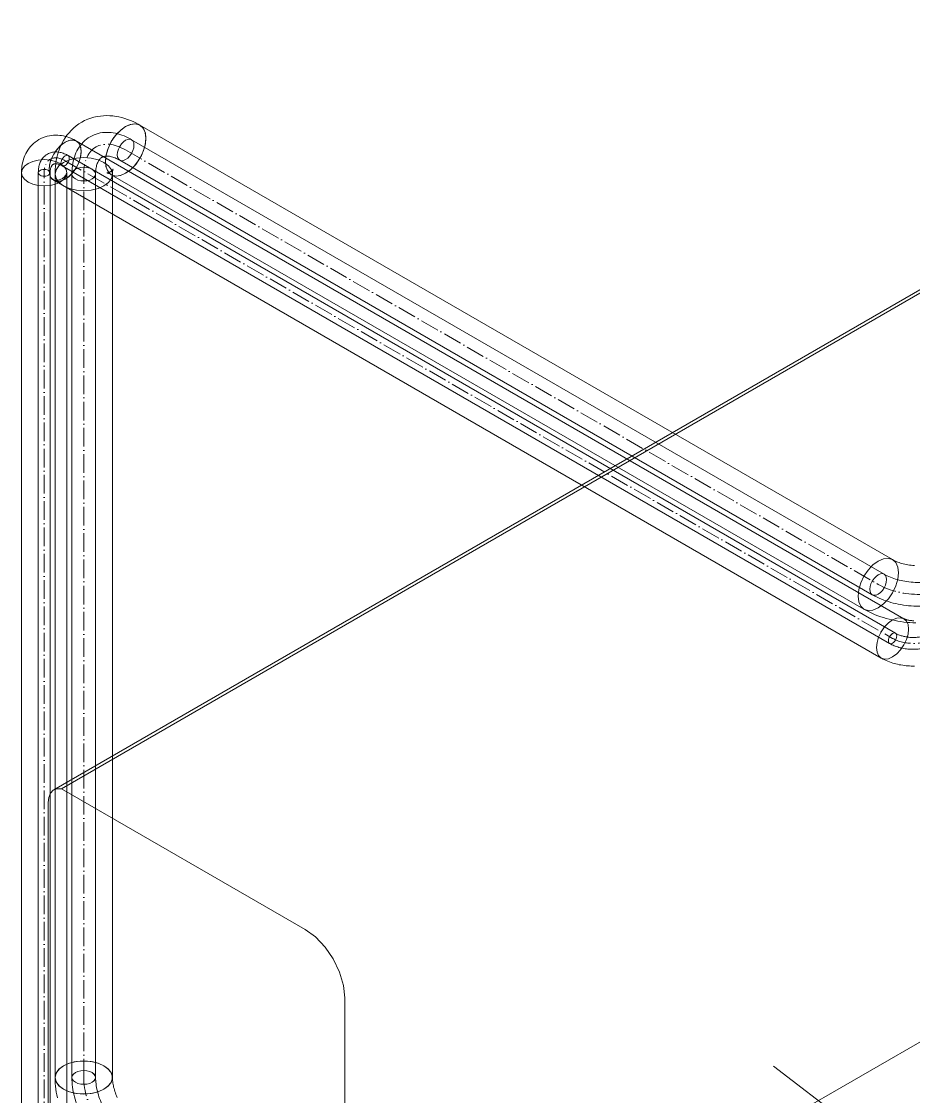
# Model space of a CAD drawing. Header units: millimetres. Extents: x -88595 to 880822, y -1054509 to -148035.
# Drawn here: x 413594 to 414072, y -356702 to -356126 of the extents above; entities that cross this region are included whole.
import ezdxf

# ---------------------------------------------------------------- set-up
doc = ezdxf.new("R2010")
doc.units = ezdxf.units.MM
doc.linetypes.add('$12$ADSK_Осевая', pattern=[14, 10, -2, 0, -2])
doc.linetypes.add('$13$ADSK_Осевая', pattern=[14, 10, -2, 0, -2])
for name, color, linetype, lineweight in [('Изоляция', 7, 'Continuous', 18), ('Марки', 7, 'Continuous', 20), ('Оборудование', 7, 'Continuous', 18), ('Трубопровод', 7, 'Continuous', 18), ('Трубопроводы', 7, 'Continuous', 18)]:
    doc.layers.add(name, color=color, linetype=linetype, lineweight=lineweight)

# ---------------------------------------------------------------- blocks, each defined once
blk = doc.blocks.new('$0$ADSK_Настенный внутренний блок кондиционера1 - 1U24TL5FRA-A-3264667-В_ОВ3_1')
at = {"layer": 'Оборудование'}
for p, q in [((-17677.49, 7936.1), (-18390.25, 7524.58)), ((-17673.52, 7936.69), (-18386.28, 7525.18)), ((-18248.75, 7202.87), (-17535.99, 7614.39)), ((-18255.47, 7449.65), (-18386.28, 7525.18)), ((-18393.36, 7517.72), (-18393.36, 7285.95)), ((-18234.26, 7234.92), (-18234.26, 7412.91))]:
    blk.add_line(p, q, dxfattribs=at)
for points in [[(-18386.28, 7525.18, 0), (-18388.62, 7525.18, 0), (-18390.59, 7524.37, 0), (-18392.1, 7522.78, 0), (-18393.04, 7520.52, 0), (-18393.36, 7517.72, 0)], [(-18234.26, 7412.91, 0), (-18234.98, 7419.67, 0), (-18237.1, 7426.8, 0), (-18240.47, 7433.82, 0), (-18244.86, 7440.25, 0), (-18249.98, 7445.65, 0), (-18255.47, 7449.65, 0)]]:
    blk.add_polyline3d(points, dxfattribs=at)
blk = doc.blocks.new('$0$ADSK_МедьПайка_Отвод-гнутая труба - Отвод _гнутая труба_-V147-В_ОВ3_1')
at = {"layer": 'Трубопроводы', "color": 190, "true_color": 0x8000ff}
for points in [[(-19176.16, -1892.99, 0), (-19176.66, -1893.3, 0), (-19177.14, -1893.64, 0), (-19177.59, -1894.02, 0), (-19178.01, -1894.42, 0), (-19178.4, -1894.85, 0), (-19178.77, -1895.31, 0), (-19179.11, -1895.79, 0), (-19179.42, -1896.28, 0), (-19179.7, -1896.8, 0), (-19179.95, -1897.33, 0), (-19180.17, -1897.87, 0), (-19180.37, -1898.43, 0), (-19180.54, -1899, 0), (-19180.68, -1899.58, 0), (-19180.8, -1900.17, 0), (-19180.89, -1900.77, 0), (-19180.96, -1901.37, 0), (-19181.01, -1901.99, 0), (-19181.04, -1902.61, 0), (-19181.04, -1903.01, 0)], [(-19176.16, -1892.99, 0), (-19175.65, -1892.71, 0), (-19175.11, -1892.47, 0), (-19174.56, -1892.27, 0), (-19174, -1892.11, 0), (-19173.43, -1891.98, 0), (-19172.85, -1891.89, 0), (-19172.27, -1891.84, 0), (-19171.69, -1891.82, 0), (-19171.1, -1891.83, 0), (-19170.52, -1891.88, 0), (-19169.93, -1891.96, 0), (-19169.35, -1892.07, 0), (-19168.78, -1892.21, 0), (-19168.2, -1892.37, 0), (-19167.63, -1892.57, 0), (-19167.07, -1892.78, 0), (-19166.51, -1893.02, 0), (-19165.95, -1893.29, 0), (-19165.4, -1893.58, 0), (-19165.05, -1893.77, 0)], [(-19166.64, -1893.93, 0), (-19167.22, -1894.36, 0), (-19167.76, -1894.93, 0), (-19168.23, -1895.61, 0), (-19168.58, -1896.35, 0), (-19168.81, -1897.11, 0), (-19168.88, -1897.82, 0), (-19168.81, -1898.45, 0), (-19168.58, -1898.94, 0), (-19168.23, -1899.27, 0), (-19167.76, -1899.42, 0), (-19167.22, -1899.36, 0), (-19166.64, -1899.12, 0)], [(-19166.64, -1899.12, 0), (-19166.06, -1898.69, 0), (-19165.52, -1898.12, 0), (-19165.05, -1897.44, 0), (-19164.7, -1896.7, 0), (-19164.47, -1895.94, 0), (-19164.39, -1895.23, 0), (-19164.47, -1894.6, 0), (-19164.7, -1894.11, 0), (-19165.05, -1893.77, 0), (-19165.52, -1893.63, 0), (-19166.06, -1893.69, 0), (-19166.64, -1893.93, 0)], [(-19175.62, -1904.3, 0), (-19176.28, -1904.59, 0), (-19177.04, -1904.78, 0), (-19177.87, -1904.84, 0), (-19178.69, -1904.78, 0), (-19179.45, -1904.59, 0), (-19180.11, -1904.3, 0), (-19180.61, -1903.92, 0), (-19180.93, -1903.48, 0), (-19181.04, -1903.01, 0), (-19180.93, -1902.53, 0), (-19180.61, -1902.09, 0), (-19180.11, -1901.71, 0)], [(-19180.11, -1901.71, 0), (-19179.45, -1901.42, 0), (-19178.69, -1901.23, 0), (-19177.87, -1901.17, 0), (-19177.04, -1901.23, 0), (-19176.28, -1901.42, 0), (-19175.62, -1901.71, 0), (-19175.12, -1902.09, 0), (-19174.8, -1902.53, 0), (-19174.69, -1903.01, 0), (-19174.8, -1903.48, 0), (-19175.12, -1903.92, 0), (-19175.62, -1904.3, 0)], [(-19172.99, -1898.49, 0), (-19173.11, -1898.57, 0), (-19173.24, -1898.65, 0), (-19173.35, -1898.75, 0), (-19173.47, -1898.86, 0), (-19173.59, -1898.99, 0), (-19173.7, -1899.13, 0), (-19173.81, -1899.29, 0), (-19173.93, -1899.47, 0), (-19174.03, -1899.67, 0), (-19174.14, -1899.89, 0), (-19174.23, -1900.13, 0), (-19174.33, -1900.39, 0), (-19174.41, -1900.67, 0), (-19174.48, -1900.97, 0), (-19174.55, -1901.29, 0), (-19174.6, -1901.63, 0), (-19174.64, -1901.98, 0), (-19174.67, -1902.36, 0), (-19174.69, -1902.75, 0), (-19174.69, -1903.01, 0)], [(-19172.99, -1898.49, 0), (-19172.86, -1898.42, 0), (-19172.72, -1898.36, 0), (-19172.58, -1898.3, 0), (-19172.42, -1898.26, 0), (-19172.26, -1898.22, 0), (-19172.07, -1898.19, 0), (-19171.88, -1898.18, 0), (-19171.67, -1898.17, 0), (-19171.44, -1898.18, 0), (-19171.2, -1898.2, 0), (-19170.95, -1898.23, 0), (-19170.68, -1898.28, 0), (-19170.39, -1898.35, 0), (-19170.1, -1898.43, 0), (-19169.79, -1898.54, 0), (-19169.47, -1898.66, 0), (-19169.14, -1898.8, 0), (-19168.8, -1898.97, 0), (-19168.45, -1899.15, 0), (-19168.23, -1899.27, 0)]]:
    blk.add_polyline3d(points, dxfattribs=at)
blk = doc.blocks.new('$0$ADSK_МедьПайка_Отвод-гнутая труба - Отвод _гнутая труба_-V141-В_ОВ3_1')
at = {"layer": 'Трубопроводы', "color": 190, "true_color": 0x8000ff}
for points in [[(-18424.38, 7882.61, 0), (-18424.96, 7882.36, 0), (-18425.5, 7882.31, 0), (-18425.97, 7882.45, 0), (-18426.32, 7882.79, 0), (-18426.55, 7883.28, 0), (-18426.63, 7883.91, 0), (-18426.55, 7884.62, 0), (-18426.32, 7885.38, 0), (-18425.97, 7886.12, 0), (-18425.5, 7886.8, 0), (-18424.96, 7887.37, 0), (-18424.38, 7887.8, 0)], [(-18424.38, 7887.8, 0), (-18423.8, 7888.04, 0), (-18423.26, 7888.1, 0), (-18422.79, 7887.95, 0), (-18422.44, 7887.62, 0), (-18422.21, 7887.13, 0), (-18422.13, 7886.5, 0), (-18422.21, 7885.79, 0), (-18422.44, 7885.03, 0), (-18422.79, 7884.29, 0), (-18423.26, 7883.61, 0), (-18423.8, 7883.04, 0), (-18424.38, 7882.61, 0)], [(-18422.79, 7887.95, 0), (-18422.25, 7887.63, 0), (-18421.72, 7887.28, 0), (-18421.19, 7886.92, 0), (-18420.66, 7886.53, 0), (-18420.15, 7886.12, 0), (-18419.64, 7885.7, 0), (-18419.14, 7885.26, 0), (-18418.65, 7884.8, 0), (-18418.17, 7884.32, 0), (-18417.69, 7883.83, 0), (-18417.23, 7883.32, 0), (-18416.78, 7882.8, 0), (-18416.33, 7882.27, 0), (-18415.9, 7881.72, 0), (-18415.48, 7881.16, 0), (-18415.07, 7880.58, 0), (-18414.67, 7880, 0), (-18414.29, 7879.4, 0), (-18413.92, 7878.8, 0), (-18413.56, 7878.19, 0), (-18413.22, 7877.57, 0), (-18412.9, 7876.94, 0), (-18412.58, 7876.31, 0), (-18412.29, 7875.67, 0), (-18412.01, 7875.02, 0), (-18411.74, 7874.38, 0), (-18411.5, 7873.72, 0), (-18411.27, 7873.07, 0), (-18411.06, 7872.42, 0), (-18410.86, 7871.76, 0), (-18410.69, 7871.1, 0), (-18410.53, 7870.45, 0), (-18410.39, 7869.79, 0), (-18410.27, 7869.14, 0), (-18410.17, 7868.49, 0), (-18410.09, 7867.84, 0), (-18410.03, 7867.2, 0), (-18410, 7866.56, 0), (-18409.98, 7865.93, 0), (-18409.98, 7865.76, 0)], [(-18425.97, 7882.45, 0), (-18425.61, 7882.24, 0), (-18425.25, 7882.01, 0), (-18424.89, 7881.75, 0), (-18424.52, 7881.48, 0), (-18424.15, 7881.19, 0), (-18423.78, 7880.88, 0), (-18423.41, 7880.56, 0), (-18423.05, 7880.22, 0), (-18422.68, 7879.86, 0), (-18422.32, 7879.48, 0), (-18421.97, 7879.1, 0), (-18421.62, 7878.69, 0), (-18421.27, 7878.28, 0), (-18420.93, 7877.85, 0), (-18420.6, 7877.41, 0), (-18420.28, 7876.96, 0), (-18419.97, 7876.49, 0), (-18419.67, 7876.02, 0), (-18419.37, 7875.54, 0), (-18419.09, 7875.06, 0), (-18418.82, 7874.57, 0), (-18418.56, 7874.07, 0), (-18418.31, 7873.57, 0), (-18418.08, 7873.07, 0), (-18417.86, 7872.56, 0), (-18417.65, 7872.05, 0), (-18417.46, 7871.55, 0), (-18417.28, 7871.04, 0), (-18417.12, 7870.54, 0), (-18416.97, 7870.04, 0), (-18416.84, 7869.54, 0), (-18416.72, 7869.05, 0), (-18416.62, 7868.57, 0), (-18416.53, 7868.09, 0), (-18416.46, 7867.63, 0), (-18416.41, 7867.17, 0), (-18416.37, 7866.72, 0), (-18416.34, 7866.29, 0), (-18416.33, 7865.87, 0), (-18416.33, 7865.76, 0)], [(-18410.91, 7864.47, 0), (-18411.57, 7864.17, 0), (-18412.33, 7863.99, 0), (-18413.15, 7863.93, 0), (-18413.98, 7863.99, 0), (-18414.74, 7864.17, 0), (-18415.4, 7864.47, 0), (-18415.9, 7864.84, 0), (-18416.22, 7865.29, 0), (-18416.33, 7865.76, 0), (-18416.22, 7866.24, 0), (-18415.9, 7866.68, 0), (-18415.4, 7867.06, 0)], [(-18415.4, 7867.06, 0), (-18414.74, 7867.35, 0), (-18413.98, 7867.53, 0), (-18413.15, 7867.59, 0), (-18412.33, 7867.53, 0), (-18411.57, 7867.35, 0), (-18410.91, 7867.06, 0), (-18410.41, 7866.68, 0), (-18410.09, 7866.24, 0), (-18409.98, 7865.76, 0), (-18410.09, 7865.29, 0), (-18410.41, 7864.84, 0), (-18410.91, 7864.47, 0)]]:
    blk.add_polyline3d(points, dxfattribs=at)
blk = doc.blocks.new('$0$ADSK_МедьПайка_Отвод-гнутая труба - Отвод _гнутая труба_-V143-В_ОВ3_1')
at = {"layer": 'Трубопроводы', "color": 134, "true_color": 0x00a6a6}
for points in [[(-18396.43, 7383.05, 0), (-18397.44, 7382.29, 0), (-18398.08, 7381.41, 0), (-18398.29, 7380.46, 0), (-18398.08, 7379.51, 0), (-18397.44, 7378.62, 0), (-18396.43, 7377.86, 0), (-18395.12, 7377.28, 0), (-18393.58, 7376.91, 0), (-18391.94, 7376.79, 0), (-18390.3, 7376.91, 0), (-18388.77, 7377.28, 0), (-18387.45, 7377.86, 0)], [(-18387.45, 7377.86, 0), (-18386.44, 7378.62, 0), (-18385.81, 7379.51, 0), (-18385.59, 7380.46, 0), (-18385.81, 7381.41, 0), (-18386.44, 7382.29, 0), (-18387.45, 7383.05, 0), (-18388.77, 7383.63, 0), (-18390.3, 7384, 0), (-18391.94, 7384.12, 0), (-18393.58, 7384, 0), (-18395.12, 7383.63, 0), (-18396.43, 7383.05, 0)], [(-18398.29, 7380.46, 0), (-18398.27, 7379.19, 0), (-18398.21, 7377.92, 0), (-18398.1, 7376.64, 0), (-18397.95, 7375.35, 0), (-18397.76, 7374.05, 0), (-18397.54, 7372.74, 0), (-18397.27, 7371.44, 0), (-18396.97, 7370.13, 0), (-18396.63, 7368.81, 0), (-18396.25, 7367.5, 0), (-18395.83, 7366.19, 0), (-18395.38, 7364.88, 0), (-18394.9, 7363.58, 0), (-18394.38, 7362.28, 0), (-18393.83, 7360.99, 0), (-18393.25, 7359.71, 0), (-18392.63, 7358.44, 0), (-18391.98, 7357.18, 0), (-18391.31, 7355.94, 0), (-18390.6, 7354.71, 0), (-18389.87, 7353.5, 0), (-18389.11, 7352.3, 0), (-18388.33, 7351.13, 0), (-18387.52, 7349.98, 0), (-18386.68, 7348.85, 0), (-18385.82, 7347.74, 0), (-18384.94, 7346.66, 0), (-18384.04, 7345.61, 0), (-18383.12, 7344.59, 0), (-18382.17, 7343.6, 0), (-18381.21, 7342.64, 0), (-18380.23, 7341.71, 0), (-18379.24, 7340.82, 0), (-18378.23, 7339.96, 0), (-18377.2, 7339.14, 0), (-18376.16, 7338.35, 0), (-18375.11, 7337.61, 0), (-18374.04, 7336.9, 0), (-18372.96, 7336.24, 0), (-18372.67, 7336.07, 0)], [(-18385.59, 7380.46, 0), (-18385.58, 7379.62, 0), (-18385.53, 7378.77, 0), (-18385.46, 7377.88, 0), (-18385.36, 7376.97, 0), (-18385.22, 7376.05, 0), (-18385.06, 7375.1, 0), (-18384.86, 7374.14, 0), (-18384.64, 7373.16, 0), (-18384.38, 7372.17, 0), (-18384.09, 7371.17, 0), (-18383.77, 7370.17, 0), (-18383.43, 7369.16, 0), (-18383.05, 7368.15, 0), (-18382.64, 7367.13, 0), (-18382.21, 7366.12, 0), (-18381.75, 7365.11, 0), (-18381.27, 7364.11, 0), (-18380.75, 7363.11, 0), (-18380.22, 7362.12, 0), (-18379.66, 7361.15, 0), (-18379.08, 7360.19, 0), (-18378.48, 7359.24, 0), (-18377.86, 7358.32, 0), (-18377.22, 7357.41, 0), (-18376.56, 7356.52, 0), (-18375.89, 7355.66, 0), (-18375.2, 7354.82, 0), (-18374.51, 7354, 0), (-18373.8, 7353.22, 0), (-18373.08, 7352.46, 0), (-18372.35, 7351.74, 0), (-18371.62, 7351.04, 0), (-18370.89, 7350.38, 0), (-18370.15, 7349.76, 0), (-18369.41, 7349.17, 0), (-18368.68, 7348.61, 0), (-18367.95, 7348.1, 0), (-18367.22, 7347.62, 0), (-18366.51, 7347.18, 0), (-18366.32, 7347.07, 0)], [(-18369.49, 7346.76, 0), (-18370.65, 7345.91, 0), (-18371.74, 7344.76, 0), (-18372.67, 7343.4, 0), (-18373.38, 7341.92, 0), (-18373.83, 7340.41, 0), (-18373.98, 7338.98, 0), (-18373.83, 7337.72, 0), (-18373.38, 7336.73, 0), (-18372.67, 7336.07, 0), (-18371.74, 7335.78, 0), (-18370.65, 7335.89, 0), (-18369.49, 7336.39, 0)], [(-18369.49, 7336.39, 0), (-18368.33, 7337.23, 0), (-18367.25, 7338.38, 0), (-18366.32, 7339.74, 0), (-18365.6, 7341.22, 0), (-18365.15, 7342.73, 0), (-18365, 7344.16, 0), (-18365.15, 7345.42, 0), (-18365.6, 7346.41, 0), (-18366.32, 7347.07, 0), (-18367.25, 7347.36, 0), (-18368.33, 7347.25, 0), (-18369.49, 7346.76, 0)]]:
    blk.add_polyline3d(points, dxfattribs=at)
blk = doc.blocks.new('$0$ADSK_МедьПайка_Отвод-гнутая труба - Отвод _гнутая труба_-V148-В_ОВ3_1')
at = {"layer": 'Трубопроводы', "color": 134, "true_color": 0x00a6a6}
for points in [[(-19153.25, -1883.69, 0), (-19154.25, -1884.31, 0), (-19155.2, -1885, 0), (-19156.09, -1885.75, 0), (-19156.94, -1886.56, 0), (-19157.73, -1887.42, 0), (-19158.46, -1888.33, 0), (-19159.14, -1889.28, 0), (-19159.76, -1890.28, 0), (-19160.31, -1891.3, 0), (-19160.82, -1892.36, 0), (-19161.26, -1893.45, 0), (-19161.65, -1894.57, 0), (-19161.99, -1895.71, 0), (-19162.28, -1896.86, 0), (-19162.52, -1898.04, 0), (-19162.71, -1899.24, 0), (-19162.85, -1900.45, 0), (-19162.94, -1901.68, 0), (-19162.99, -1902.92, 0), (-19163, -1903.72, 0)], [(-19153.25, -1883.69, 0), (-19152.22, -1883.14, 0), (-19151.15, -1882.66, 0), (-19150.05, -1882.25, 0), (-19148.92, -1881.93, 0), (-19147.78, -1881.67, 0), (-19146.62, -1881.49, 0), (-19145.46, -1881.39, 0), (-19144.29, -1881.35, 0), (-19143.12, -1881.38, 0), (-19141.95, -1881.47, 0), (-19140.79, -1881.63, 0), (-19139.63, -1881.85, 0), (-19138.47, -1882.13, 0), (-19137.32, -1882.46, 0), (-19136.18, -1882.84, 0), (-19135.05, -1883.27, 0), (-19133.93, -1883.76, 0), (-19132.82, -1884.29, 0), (-19131.72, -1884.87, 0), (-19131.03, -1885.26, 0)], [(-19134.2, -1885.57, 0), (-19135.36, -1886.42, 0), (-19136.45, -1887.56, 0), (-19137.38, -1888.92, 0), (-19138.09, -1890.41, 0), (-19138.54, -1891.92, 0), (-19138.69, -1893.35, 0), (-19138.54, -1894.6, 0), (-19138.09, -1895.6, 0), (-19137.38, -1896.26, 0), (-19136.45, -1896.54, 0), (-19135.36, -1896.44, 0), (-19134.2, -1895.94, 0)], [(-19134.2, -1895.94, 0), (-19133.04, -1895.1, 0), (-19131.96, -1893.95, 0), (-19131.03, -1892.59, 0), (-19130.31, -1891.11, 0), (-19129.86, -1889.6, 0), (-19129.71, -1888.17, 0), (-19129.86, -1886.91, 0), (-19130.31, -1885.92, 0), (-19131.03, -1885.26, 0), (-19131.96, -1884.97, 0), (-19133.04, -1885.08, 0), (-19134.2, -1885.57, 0)], [(-19146.9, -1894.68, 0), (-19147.15, -1894.84, 0), (-19147.39, -1895.02, 0), (-19147.63, -1895.21, 0), (-19147.86, -1895.44, 0), (-19148.1, -1895.69, 0), (-19148.33, -1895.98, 0), (-19148.55, -1896.3, 0), (-19148.77, -1896.65, 0), (-19148.99, -1897.05, 0), (-19149.19, -1897.49, 0), (-19149.39, -1897.96, 0), (-19149.57, -1898.48, 0), (-19149.74, -1899.04, 0), (-19149.89, -1899.64, 0), (-19150.02, -1900.28, 0), (-19150.12, -1900.96, 0), (-19150.21, -1901.68, 0), (-19150.26, -1902.43, 0), (-19150.3, -1903.21, 0), (-19150.3, -1903.72, 0)], [(-19146.9, -1894.68, 0), (-19146.64, -1894.55, 0), (-19146.37, -1894.42, 0), (-19146.08, -1894.32, 0), (-19145.77, -1894.23, 0), (-19145.43, -1894.15, 0), (-19145.07, -1894.1, 0), (-19144.68, -1894.06, 0), (-19144.26, -1894.05, 0), (-19143.81, -1894.06, 0), (-19143.33, -1894.1, 0), (-19142.82, -1894.17, 0), (-19142.28, -1894.27, 0), (-19141.71, -1894.41, 0), (-19141.11, -1894.58, 0), (-19140.49, -1894.79, 0), (-19139.85, -1895.03, 0), (-19139.19, -1895.32, 0), (-19138.52, -1895.64, 0), (-19137.82, -1896.01, 0), (-19137.38, -1896.26, 0)], [(-19152.16, -1906.31, 0), (-19153.48, -1906.89, 0), (-19155.01, -1907.26, 0), (-19156.65, -1907.39, 0), (-19158.3, -1907.26, 0), (-19159.83, -1906.89, 0), (-19161.14, -1906.31, 0), (-19162.15, -1905.55, 0), (-19162.79, -1904.67, 0), (-19163, -1903.72, 0), (-19162.79, -1902.77, 0), (-19162.15, -1901.89, 0), (-19161.14, -1901.13, 0)], [(-19161.14, -1901.13, 0), (-19159.83, -1900.54, 0), (-19158.3, -1900.18, 0), (-19156.65, -1900.05, 0), (-19155.01, -1900.18, 0), (-19153.48, -1900.54, 0), (-19152.16, -1901.13, 0), (-19151.15, -1901.89, 0), (-19150.52, -1902.77, 0), (-19150.3, -1903.72, 0), (-19150.52, -1904.67, 0), (-19151.15, -1905.55, 0), (-19152.16, -1906.31, 0)]]:
    blk.add_polyline3d(points, dxfattribs=at)
blk = doc.blocks.new('$0$ADSK_МедьПайка_Отвод-гнутая труба - Отвод _гнутая труба_-V144-В_ОВ3_1')
at = {"layer": 'Трубопроводы', "color": 134, "true_color": 0x00a6a6}
for points in [[(-18414.39, 7898.75, 0), (-18415.55, 7898.25, 0), (-18416.64, 7898.15, 0), (-18417.57, 7898.43, 0), (-18418.28, 7899.1, 0), (-18418.73, 7900.09, 0), (-18418.88, 7901.34, 0), (-18418.73, 7902.77, 0), (-18418.28, 7904.28, 0), (-18417.57, 7905.77, 0), (-18416.64, 7907.13, 0), (-18415.55, 7908.27, 0), (-18414.39, 7909.12, 0)], [(-18414.39, 7909.12, 0), (-18413.23, 7909.61, 0), (-18412.15, 7909.72, 0), (-18411.22, 7909.43, 0), (-18410.5, 7908.77, 0), (-18410.05, 7907.78, 0), (-18409.9, 7906.52, 0), (-18410.05, 7905.09, 0), (-18410.5, 7903.59, 0), (-18411.22, 7902.1, 0), (-18412.15, 7900.74, 0), (-18413.23, 7899.6, 0), (-18414.39, 7898.75, 0)], [(-18411.22, 7909.43, 0), (-18410.13, 7908.78, 0), (-18409.06, 7908.09, 0), (-18408.01, 7907.36, 0), (-18406.96, 7906.58, 0), (-18405.93, 7905.77, 0), (-18404.92, 7904.92, 0), (-18403.92, 7904.04, 0), (-18402.93, 7903.12, 0), (-18401.97, 7902.17, 0), (-18401.02, 7901.18, 0), (-18400.09, 7900.17, 0), (-18399.18, 7899.13, 0), (-18398.3, 7898.05, 0), (-18397.43, 7896.96, 0), (-18396.59, 7895.83, 0), (-18395.77, 7894.69, 0), (-18394.98, 7893.52, 0), (-18394.21, 7892.33, 0), (-18393.47, 7891.12, 0), (-18392.76, 7889.9, 0), (-18392.08, 7888.66, 0), (-18391.42, 7887.41, 0), (-18390.8, 7886.14, 0), (-18390.21, 7884.86, 0), (-18389.65, 7883.57, 0), (-18389.12, 7882.28, 0), (-18388.63, 7880.97, 0), (-18388.17, 7879.67, 0), (-18387.74, 7878.36, 0), (-18387.36, 7877.04, 0), (-18387, 7875.73, 0), (-18386.69, 7874.42, 0), (-18386.41, 7873.11, 0), (-18386.18, 7871.81, 0), (-18385.98, 7870.51, 0), (-18385.82, 7869.21, 0), (-18385.7, 7867.93, 0), (-18385.63, 7866.65, 0), (-18385.59, 7865.39, 0), (-18385.59, 7865.05, 0)], [(-18417.57, 7898.43, 0), (-18416.85, 7898.01, 0), (-18416.13, 7897.54, 0), (-18415.4, 7897.03, 0), (-18414.67, 7896.49, 0), (-18413.93, 7895.91, 0), (-18413.2, 7895.29, 0), (-18412.46, 7894.64, 0), (-18411.73, 7893.96, 0), (-18411, 7893.24, 0), (-18410.28, 7892.49, 0), (-18409.57, 7891.72, 0), (-18408.87, 7890.91, 0), (-18408.18, 7890.08, 0), (-18407.5, 7889.22, 0), (-18406.84, 7888.34, 0), (-18406.2, 7887.43, 0), (-18405.57, 7886.51, 0), (-18404.96, 7885.57, 0), (-18404.38, 7884.61, 0), (-18403.81, 7883.64, 0), (-18403.27, 7882.66, 0), (-18402.75, 7881.67, 0), (-18402.26, 7880.66, 0), (-18401.79, 7879.66, 0), (-18401.35, 7878.64, 0), (-18400.94, 7877.63, 0), (-18400.56, 7876.62, 0), (-18400.2, 7875.61, 0), (-18399.87, 7874.6, 0), (-18399.58, 7873.6, 0), (-18399.31, 7872.61, 0), (-18399.08, 7871.63, 0), (-18398.87, 7870.66, 0), (-18398.7, 7869.71, 0), (-18398.56, 7868.78, 0), (-18398.45, 7867.86, 0), (-18398.37, 7866.97, 0), (-18398.31, 7866.11, 0), (-18398.29, 7865.27, 0), (-18398.29, 7865.05, 0)], [(-18387.45, 7862.45, 0), (-18388.77, 7861.87, 0), (-18390.3, 7861.51, 0), (-18391.94, 7861.38, 0), (-18393.58, 7861.51, 0), (-18395.12, 7861.87, 0), (-18396.43, 7862.45, 0), (-18397.44, 7863.21, 0), (-18398.08, 7864.1, 0), (-18398.29, 7865.05, 0), (-18398.08, 7866, 0), (-18397.44, 7866.88, 0), (-18396.43, 7867.64, 0)], [(-18396.43, 7867.64, 0), (-18395.12, 7868.22, 0), (-18393.58, 7868.59, 0), (-18391.94, 7868.71, 0), (-18390.3, 7868.59, 0), (-18388.77, 7868.22, 0), (-18387.45, 7867.64, 0), (-18386.44, 7866.88, 0), (-18385.81, 7866, 0), (-18385.59, 7865.05, 0), (-18385.81, 7864.1, 0), (-18386.44, 7863.21, 0), (-18387.45, 7862.45, 0)]]:
    blk.add_polyline3d(points, dxfattribs=at)

msp = doc.modelspace()

# ---------------------------------------------------------------- linework, layer by layer
at = {"layer": 'Изоляция', "color": 134, "true_color": 0x00a6a6}
for p, q in [((414061.11, -356414.32), (413657.42, -356181.25)), ((413611.95, -356207.51), (413611.95, -356692.1)), ((413642.07, -356207.84), (414045.76, -356440.91)), ((413642.65, -356692.1), (413642.65, -356207.51))]:
    msp.add_line(p, q, dxfattribs=at)
at = {"layer": 'Изоляция', "color": 190, "true_color": 0x8000ff}
for p, q in [((414067.21, -356446), (413623.39, -356189.77)), ((413593.91, -356206.79), (413593.91, -356717.31)), ((413611.22, -356210.85), (414055.03, -356467.09)), ((413618.26, -356717.31), (413618.26, -356206.79))]:
    msp.add_line(p, q, dxfattribs=at)
at = {"layer": 'Изоляция', "color": 134, "true_color": 0x00a6a6}
for points in [[(413626.2, -356179.68, 0), (413627.78, -356178.84, 0), (413629.42, -356178.1, 0), (413631.09, -356177.49, 0), (413632.79, -356176.99, 0), (413634.5, -356176.61, 0), (413636.22, -356176.35, 0), (413637.93, -356176.19, 0), (413639.63, -356176.13, 0), (413641.31, -356176.18, 0), (413642.97, -356176.31, 0), (413644.6, -356176.53, 0), (413646.2, -356176.83, 0), (413647.77, -356177.21, 0), (413649.31, -356177.65, 0), (413650.82, -356178.16, 0), (413652.3, -356178.73, 0), (413653.74, -356179.35, 0), (413655.16, -356180.03, 0), (413656.55, -356180.76, 0), (413657.42, -356181.25, 0)], [(413626.2, -356179.68, 0), (413624.67, -356180.63, 0), (413623.22, -356181.68, 0), (413621.85, -356182.82, 0), (413620.57, -356184.05, 0), (413619.39, -356185.34, 0), (413618.3, -356186.69, 0), (413617.31, -356188.1, 0), (413616.41, -356189.54, 0), (413615.61, -356191.02, 0), (413614.9, -356192.52, 0), (413614.27, -356194.04, 0), (413613.73, -356195.58, 0), (413613.27, -356197.13, 0), (413612.89, -356198.68, 0), (413612.57, -356200.24, 0), (413612.32, -356201.81, 0), (413612.14, -356203.37, 0), (413612.02, -356204.94, 0), (413611.96, -356206.51, 0), (413611.95, -356207.51, 0)], [(413638.89, -356200.81, 0), (413639.26, -356197.35, 0), (413640.35, -356193.71, 0), (413642.07, -356190.11, 0), (413644.32, -356186.82, 0), (413646.94, -356184.06, 0), (413649.75, -356182.01, 0)], [(413649.75, -356182.01, 0), (413647.33, -356183.72, 0), (413645.03, -356185.97, 0), (413642.98, -356188.66, 0), (413641.26, -356191.63, 0), (413639.97, -356194.75, 0), (413639.16, -356197.87, 0), (413638.89, -356200.81, 0)], [(413660.6, -356188.28, 0), (413660.33, -356185.64, 0), (413659.52, -356183.46, 0), (413658.23, -356181.83, 0), (413656.51, -356180.84, 0), (413654.45, -356180.53, 0), (413652.16, -356180.93, 0), (413649.75, -356182.01, 0)], [(413649.75, -356182.01, 0), (413652.56, -356180.82, 0), (413655.17, -356180.56, 0), (413657.42, -356181.25, 0), (413659.15, -356182.85, 0), (413660.23, -356185.25, 0), (413660.6, -356188.28, 0)], [(413660.6, -356188.28, 0), (413660.23, -356191.74, 0), (413659.15, -356195.38, 0), (413657.42, -356198.98, 0), (413655.17, -356202.27, 0), (413652.56, -356205.03, 0), (413649.75, -356207.08, 0)], [(413649.75, -356207.08, 0), (413652.16, -356205.37, 0), (413654.46, -356203.12, 0), (413656.52, -356200.43, 0), (413658.23, -356197.46, 0), (413659.53, -356194.33, 0), (413660.33, -356191.22, 0), (413660.6, -356188.28, 0)], [(413638.15, -356201.24, 0), (413634.97, -356199.83, 0), (413631.27, -356198.95, 0), (413627.3, -356198.64, 0), (413623.32, -356198.95, 0), (413619.62, -356199.83, 0), (413616.44, -356201.24, 0)], [(413616.44, -356201.24, 0), (413619.62, -356199.83, 0), (413623.32, -356198.95, 0), (413627.3, -356198.64, 0), (413631.27, -356198.95, 0), (413634.97, -356199.83, 0), (413638.15, -356201.24, 0)], [(413616.44, -356201.24, 0), (413614, -356203.08, 0), (413612.47, -356205.21, 0), (413611.95, -356207.51, 0), (413612.47, -356209.8, 0), (413614, -356211.94, 0), (413616.44, -356213.77, 0)], [(413616.44, -356213.77, 0), (413614, -356211.94, 0), (413612.47, -356209.8, 0), (413611.95, -356207.51, 0), (413612.47, -356205.21, 0), (413614, -356203.08, 0), (413616.44, -356201.24, 0)], [(413638.15, -356213.77, 0), (413640.59, -356211.94, 0), (413642.12, -356209.8, 0), (413642.65, -356207.51, 0), (413642.12, -356205.21, 0), (413640.59, -356203.08, 0), (413638.15, -356201.24, 0)], [(413638.15, -356201.24, 0), (413640.59, -356203.08, 0), (413642.12, -356205.21, 0), (413642.65, -356207.51, 0), (413642.12, -356209.8, 0), (413640.59, -356211.94, 0), (413638.15, -356213.77, 0)], [(413649.75, -356207.08, 0), (413646.94, -356208.27, 0), (413644.32, -356208.53, 0), (413642.07, -356207.84, 0), (413640.35, -356206.24, 0), (413639.26, -356203.84, 0), (413638.89, -356200.81, 0)], [(413638.89, -356200.81, 0), (413639.16, -356203.44, 0), (413639.97, -356205.63, 0), (413641.26, -356207.26, 0), (413642.98, -356208.25, 0), (413645.04, -356208.56, 0), (413647.33, -356208.16, 0), (413649.75, -356207.08, 0)], [(413641.55, -356206.27, 0), (413641.82, -356206.09, 0), (413642.08, -356205.9, 0), (413642.32, -356205.71, 0), (413642.51, -356205.52, 0), (413642.68, -356205.34, 0), (413642.81, -356205.18, 0), (413642.9, -356205.05, 0), (413642.96, -356204.96, 0), (413642.99, -356204.91, 0), (413642.99, -356204.9, 0)], [(413642.99, -356204.9, 0), (413642.98, -356204.92, 0), (413642.95, -356205, 0), (413642.91, -356205.13, 0), (413642.86, -356205.31, 0), (413642.81, -356205.55, 0), (413642.76, -356205.84, 0), (413642.71, -356206.18, 0), (413642.68, -356206.57, 0), (413642.65, -356207.01, 0), (413642.65, -356207.49, 0), (413642.65, -356207.51, 0)], [(413641.55, -356206.27, 0), (413641.26, -356206.42, 0), (413640.96, -356206.55, 0), (413640.68, -356206.65, 0), (413640.42, -356206.73, 0), (413640.18, -356206.78, 0), (413639.98, -356206.82, 0), (413639.82, -356206.83, 0), (413639.71, -356206.83, 0), (413639.65, -356206.83, 0), (413639.64, -356206.83, 0)], [(413639.64, -356206.83, 0), (413639.67, -356206.84, 0), (413639.75, -356206.85, 0), (413639.88, -356206.88, 0), (413640.06, -356206.93, 0), (413640.3, -356207, 0), (413640.57, -356207.1, 0), (413640.89, -356207.24, 0), (413641.25, -356207.4, 0), (413641.64, -356207.6, 0), (413642.06, -356207.83, 0), (413642.07, -356207.84, 0)], [(413616.44, -356213.77, 0), (413619.62, -356215.18, 0), (413623.32, -356216.07, 0), (413627.3, -356216.37, 0), (413631.27, -356216.07, 0), (413634.97, -356215.18, 0), (413638.15, -356213.77, 0)], [(413638.15, -356213.77, 0), (413634.97, -356215.18, 0), (413631.27, -356216.07, 0), (413627.3, -356216.37, 0), (413623.32, -356216.07, 0), (413619.62, -356215.18, 0), (413616.44, -356213.77, 0)], [(414053.43, -356415.08, 0), (414050.62, -356417.13, 0), (414048, -356419.89, 0), (414045.76, -356423.18, 0), (414044.03, -356426.77, 0), (414042.95, -356430.42, 0), (414042.58, -356433.88, 0)], [(414042.58, -356433.88, 0), (414042.95, -356430.42, 0), (414044.03, -356426.77, 0), (414045.76, -356423.18, 0), (414048, -356419.89, 0), (414050.62, -356417.13, 0), (414053.43, -356415.08, 0)], [(414064.28, -356421.35, 0), (414063.91, -356418.32, 0), (414062.83, -356415.92, 0), (414061.11, -356414.32, 0), (414058.86, -356413.62, 0), (414056.24, -356413.88, 0), (414053.43, -356415.08, 0)], [(414053.43, -356415.08, 0), (414056.24, -356413.88, 0), (414058.86, -356413.62, 0), (414061.11, -356414.32, 0), (414062.83, -356415.92, 0), (414063.91, -356418.32, 0), (414064.28, -356421.35, 0)], [(414072.82, -356417.51, 0), (414071.92, -356417.43, 0), (414071.04, -356417.33, 0), (414070.17, -356417.21, 0), (414069.31, -356417.07, 0), (414068.48, -356416.91, 0), (414067.66, -356416.74, 0), (414066.87, -356416.55, 0), (414066.11, -356416.35, 0), (414065.37, -356416.13, 0), (414064.67, -356415.9, 0), (414064, -356415.66, 0), (414063.37, -356415.41, 0), (414062.77, -356415.16, 0), (414062.21, -356414.9, 0), (414061.7, -356414.64, 0), (414061.23, -356414.39, 0), (414061.11, -356414.32, 0)], [(414053.43, -356440.15, 0), (414056.24, -356438.1, 0), (414058.86, -356435.33, 0), (414061.11, -356432.04, 0), (414062.83, -356428.45, 0), (414063.91, -356424.8, 0), (414064.28, -356421.35, 0)], [(414064.28, -356421.35, 0), (414063.91, -356424.8, 0), (414062.83, -356428.45, 0), (414061.11, -356432.04, 0), (414058.86, -356435.33, 0), (414056.24, -356438.1, 0), (414053.43, -356440.15, 0)], [(414042.58, -356433.88, 0), (414042.95, -356436.91, 0), (414044.03, -356439.31, 0), (414045.76, -356440.91, 0), (414048, -356441.6, 0), (414050.62, -356441.34, 0), (414053.43, -356440.15, 0)], [(414053.43, -356440.15, 0), (414050.62, -356441.34, 0), (414048, -356441.6, 0), (414045.76, -356440.91, 0), (414044.03, -356439.31, 0), (414042.95, -356436.91, 0), (414042.58, -356433.88, 0)], [(414073.66, -356448.3, 0), (414072.04, -356448.23, 0), (414070.42, -356448.12, 0), (414068.81, -356447.97, 0), (414067.2, -356447.79, 0), (414065.6, -356447.57, 0), (414064.01, -356447.31, 0), (414062.43, -356447.01, 0), (414060.87, -356446.68, 0), (414059.31, -356446.31, 0), (414057.77, -356445.89, 0), (414056.25, -356445.44, 0), (414054.74, -356444.95, 0), (414053.25, -356444.42, 0), (414051.78, -356443.84, 0), (414050.33, -356443.23, 0), (414048.91, -356442.57, 0), (414047.5, -356441.86, 0), (414046.12, -356441.12, 0), (414045.76, -356440.91, 0)], [(413616.44, -356685.83, 0), (413619.62, -356684.42, 0), (413623.32, -356683.54, 0), (413627.3, -356683.23, 0), (413631.27, -356683.54, 0), (413634.97, -356684.42, 0), (413638.15, -356685.83, 0)], [(413638.15, -356685.83, 0), (413635.46, -356684.59, 0), (413632.36, -356683.73, 0), (413629.01, -356683.29, 0), (413625.57, -356683.29, 0), (413622.22, -356683.73, 0), (413619.13, -356684.59, 0), (413616.44, -356685.83, 0)], [(413616.44, -356698.36, 0), (413614, -356696.53, 0), (413612.47, -356694.39, 0), (413611.95, -356692.1, 0), (413612.47, -356689.8, 0), (413614, -356687.67, 0), (413616.44, -356685.83, 0)], [(413616.44, -356685.83, 0), (413614.3, -356687.38, 0), (413612.81, -356689.17, 0), (413612.04, -356691.11, 0), (413612.04, -356693.09, 0), (413612.81, -356695.03, 0), (413614.3, -356696.81, 0), (413616.44, -356698.36, 0)], [(413638.15, -356685.83, 0), (413640.59, -356687.67, 0), (413642.12, -356689.8, 0), (413642.65, -356692.1, 0), (413642.12, -356694.39, 0), (413640.59, -356696.53, 0), (413638.15, -356698.36, 0)], [(413638.15, -356698.36, 0), (413640.29, -356696.81, 0), (413641.78, -356695.02, 0), (413642.55, -356693.09, 0), (413642.55, -356691.1, 0), (413641.78, -356689.17, 0), (413640.29, -356687.38, 0), (413638.15, -356685.83, 0)], [(413611.95, -356692.1, 0), (413611.97, -356693.67, 0), (413612.05, -356695.23, 0), (413612.18, -356696.8, 0), (413612.36, -356698.36, 0), (413612.58, -356699.92, 0), (413612.86, -356701.48, 0), (413613.17, -356703.03, 0)], [(413642.65, -356692.1, 0), (413642.65, -356692.62, 0), (413642.68, -356693.19, 0), (413642.73, -356693.79, 0), (413642.81, -356694.42, 0), (413642.9, -356695.09, 0), (413643.02, -356695.78, 0), (413643.17, -356696.5, 0), (413643.34, -356697.24, 0), (413643.54, -356698, 0), (413643.76, -356698.77, 0), (413644.01, -356699.56, 0), (413644.29, -356700.36, 0), (413644.59, -356701.17, 0), (413644.91, -356701.98, 0), (413645.26, -356702.8, 0)], [(413638.15, -356698.36, 0), (413634.97, -356699.77, 0), (413631.27, -356700.66, 0), (413627.3, -356700.96, 0), (413623.32, -356700.66, 0), (413619.62, -356699.77, 0), (413616.44, -356698.36, 0)], [(413616.44, -356698.36, 0), (413619.13, -356699.6, 0), (413622.23, -356700.46, 0), (413625.58, -356700.9, 0), (413629.02, -356700.9, 0), (413632.37, -356700.46, 0), (413635.46, -356699.6, 0), (413638.15, -356698.36, 0)]]:
    msp.add_polyline3d(points, dxfattribs=at)
at = {"layer": 'Изоляция', "color": 190, "true_color": 0x8000ff}
for points in [[(413603.28, -356188.98, 0), (413604.35, -356188.41, 0), (413605.45, -356187.92, 0), (413606.57, -356187.51, 0), (413607.71, -356187.18, 0), (413608.85, -356186.92, 0), (413609.99, -356186.75, 0), (413611.12, -356186.64, 0), (413612.24, -356186.61, 0), (413613.33, -356186.63, 0), (413614.41, -356186.72, 0), (413615.45, -356186.86, 0), (413616.47, -356187.06, 0), (413617.47, -356187.29, 0), (413618.43, -356187.57, 0), (413619.37, -356187.89, 0), (413620.28, -356188.24, 0), (413621.17, -356188.62, 0), (413622.03, -356189.03, 0), (413622.87, -356189.47, 0), (413623.39, -356189.77, 0)], [(413603.28, -356188.98, 0), (413602.26, -356189.62, 0), (413601.28, -356190.33, 0), (413600.36, -356191.1, 0), (413599.51, -356191.91, 0), (413598.71, -356192.78, 0), (413597.99, -356193.68, 0), (413597.34, -356194.6, 0), (413596.75, -356195.55, 0), (413596.22, -356196.51, 0), (413595.76, -356197.48, 0), (413595.36, -356198.46, 0), (413595.02, -356199.44, 0), (413594.73, -356200.42, 0), (413594.49, -356201.39, 0), (413594.29, -356202.37, 0), (413594.14, -356203.33, 0), (413594.03, -356204.29, 0), (413593.95, -356205.25, 0), (413593.91, -356206.19, 0), (413593.91, -356206.79, 0)], [(413608.7, -356205.28, 0), (413608.99, -356202.54, 0), (413609.85, -356199.65, 0), (413611.22, -356196.8, 0), (413613, -356194.19, 0), (413615.08, -356192, 0), (413617.31, -356190.37, 0)], [(413617.31, -356190.37, 0), (413615.39, -356191.73, 0), (413613.57, -356193.51, 0), (413611.94, -356195.64, 0), (413610.58, -356198, 0), (413609.55, -356200.48, 0), (413608.91, -356202.95, 0), (413608.7, -356205.28, 0)], [(413625.92, -356195.34, 0), (413625.7, -356193.25, 0), (413625.06, -356191.52, 0), (413624.04, -356190.23, 0), (413622.67, -356189.44, 0), (413621.04, -356189.2, 0), (413619.22, -356189.51, 0), (413617.31, -356190.37, 0)], [(413617.31, -356190.37, 0), (413619.54, -356189.42, 0), (413621.61, -356189.22, 0), (413623.39, -356189.77, 0), (413624.76, -356191.04, 0), (413625.62, -356192.94, 0), (413625.92, -356195.34, 0)], [(413614.69, -356201.82, 0), (413612.17, -356200.7, 0), (413609.23, -356200, 0), (413606.08, -356199.76, 0), (413602.93, -356200, 0), (413599.99, -356200.7, 0), (413597.47, -356201.82, 0)], [(413597.47, -356201.82, 0), (413599.99, -356200.7, 0), (413602.93, -356200, 0), (413606.08, -356199.76, 0), (413609.23, -356200, 0), (413612.17, -356200.7, 0), (413614.69, -356201.82, 0)], [(413625.92, -356195.34, 0), (413625.62, -356198.08, 0), (413624.76, -356200.98, 0), (413623.39, -356203.83, 0), (413621.61, -356206.43, 0), (413619.54, -356208.63, 0), (413617.31, -356210.25, 0)], [(413617.31, -356210.25, 0), (413619.22, -356208.9, 0), (413621.04, -356207.11, 0), (413622.68, -356204.98, 0), (413624.04, -356202.62, 0), (413625.06, -356200.14, 0), (413625.7, -356197.68, 0), (413625.92, -356195.34, 0)], [(413597.47, -356201.82, 0), (413595.54, -356203.28, 0), (413594.32, -356204.97, 0), (413593.91, -356206.79, 0), (413594.32, -356208.61, 0), (413595.54, -356210.31, 0), (413597.47, -356211.76, 0)], [(413597.47, -356211.76, 0), (413595.54, -356210.31, 0), (413594.32, -356208.61, 0), (413593.91, -356206.79, 0), (413594.32, -356204.97, 0), (413595.54, -356203.28, 0), (413597.47, -356201.82, 0)], [(413617.31, -356210.25, 0), (413615.08, -356211.2, 0), (413613, -356211.41, 0), (413611.22, -356210.85, 0), (413609.85, -356209.59, 0), (413608.99, -356207.69, 0), (413608.7, -356205.28, 0)], [(413608.7, -356205.28, 0), (413608.91, -356207.37, 0), (413609.55, -356209.1, 0), (413610.58, -356210.4, 0), (413611.94, -356211.18, 0), (413613.57, -356211.42, 0), (413615.39, -356211.11, 0), (413617.31, -356210.25, 0)], [(413614.69, -356211.76, 0), (413616.63, -356210.31, 0), (413617.84, -356208.61, 0), (413618.26, -356206.79, 0), (413617.84, -356204.97, 0), (413616.63, -356203.28, 0), (413614.69, -356201.82, 0)], [(413614.69, -356201.82, 0), (413616.63, -356203.28, 0), (413617.84, -356204.97, 0), (413618.26, -356206.79, 0), (413617.84, -356208.61, 0), (413616.63, -356210.31, 0), (413614.69, -356211.76, 0)], [(413615.46, -356210.07, 0), (413615.04, -356210.29, 0), (413614.61, -356210.48, 0), (413614.18, -356210.64, 0), (413613.76, -356210.76, 0), (413613.36, -356210.85, 0), (413612.97, -356210.91, 0), (413612.62, -356210.95, 0), (413612.3, -356210.96, 0), (413612.02, -356210.95, 0), (413611.77, -356210.93, 0), (413611.56, -356210.9, 0), (413611.39, -356210.87, 0), (413611.26, -356210.84, 0), (413611.17, -356210.81, 0), (413611.11, -356210.79, 0), (413611.08, -356210.78, 0), (413611.08, -356210.78, 0)], [(413611.08, -356210.78, 0), (413611.09, -356210.79, 0), (413611.13, -356210.81, 0), (413611.2, -356210.84, 0), (413611.22, -356210.85, 0)], [(413615.46, -356210.07, 0), (413615.86, -356209.82, 0), (413616.24, -356209.54, 0), (413616.59, -356209.25, 0), (413616.91, -356208.95, 0), (413617.19, -356208.64, 0), (413617.43, -356208.34, 0), (413617.64, -356208.05, 0), (413617.8, -356207.78, 0), (413617.94, -356207.53, 0), (413618.05, -356207.3, 0), (413618.13, -356207.11, 0), (413618.18, -356206.95, 0), (413618.22, -356206.82, 0), (413618.25, -356206.72, 0), (413618.26, -356206.66, 0), (413618.26, -356206.63, 0), (413618.26, -356206.63, 0)], [(413618.26, -356206.63, 0), (413618.26, -356206.65, 0), (413618.26, -356206.69, 0), (413618.26, -356206.77, 0), (413618.26, -356206.79, 0)], [(413597.47, -356211.76, 0), (413599.99, -356212.88, 0), (413602.93, -356213.58, 0), (413606.08, -356213.82, 0), (413609.23, -356213.58, 0), (413612.17, -356212.88, 0), (413614.69, -356211.76, 0)], [(413614.69, -356211.76, 0), (413612.17, -356212.88, 0), (413609.23, -356213.58, 0), (413606.08, -356213.82, 0), (413602.93, -356213.58, 0), (413599.99, -356212.88, 0), (413597.47, -356211.76, 0)], [(414061.12, -356446.61, 0), (414058.89, -356448.23, 0), (414056.82, -356450.42, 0), (414055.03, -356453.03, 0), (414053.66, -356455.88, 0), (414052.8, -356458.77, 0), (414052.51, -356461.52, 0)], [(414052.51, -356461.52, 0), (414052.8, -356458.77, 0), (414053.66, -356455.88, 0), (414055.03, -356453.03, 0), (414056.82, -356450.42, 0), (414058.89, -356448.23, 0), (414061.12, -356446.61, 0)], [(414069.73, -356451.58, 0), (414069.44, -356449.17, 0), (414068.58, -356447.27, 0), (414067.21, -356446, 0), (414065.42, -356445.45, 0), (414063.35, -356445.66, 0), (414061.12, -356446.61, 0)], [(414061.12, -356446.61, 0), (414063.35, -356445.66, 0), (414065.42, -356445.45, 0), (414067.21, -356446, 0), (414068.58, -356447.27, 0), (414069.44, -356449.17, 0), (414069.73, -356451.58, 0)], [(414072.57, -356447.05, 0), (414072.22, -356447.06, 0), (414071.86, -356447.05, 0), (414071.51, -356447.03, 0), (414071.16, -356447.01, 0), (414070.82, -356446.98, 0), (414070.49, -356446.94, 0), (414070.16, -356446.9, 0), (414069.84, -356446.84, 0), (414069.53, -356446.79, 0), (414069.23, -356446.72, 0), (414068.95, -356446.65, 0), (414068.68, -356446.58, 0), (414068.43, -356446.51, 0), (414068.2, -356446.43, 0), (414067.98, -356446.35, 0), (414067.79, -356446.28, 0), (414067.61, -356446.21, 0), (414067.46, -356446.14, 0), (414067.33, -356446.07, 0), (414067.23, -356446.02, 0), (414067.21, -356446, 0)], [(414061.12, -356466.49, 0), (414063.35, -356464.86, 0), (414065.42, -356462.67, 0), (414067.21, -356460.06, 0), (414068.58, -356457.21, 0), (414069.44, -356454.32, 0), (414069.73, -356451.58, 0)], [(414069.73, -356451.58, 0), (414069.44, -356454.32, 0), (414068.58, -356457.21, 0), (414067.21, -356460.06, 0), (414065.42, -356462.67, 0), (414063.35, -356464.86, 0), (414061.12, -356466.49, 0)], [(414052.51, -356461.52, 0), (414052.8, -356463.92, 0), (414053.66, -356465.82, 0), (414055.03, -356467.09, 0), (414056.82, -356467.64, 0), (414058.89, -356467.44, 0), (414061.12, -356466.49, 0)], [(414061.12, -356466.49, 0), (414058.89, -356467.44, 0), (414056.82, -356467.64, 0), (414055.03, -356467.09, 0), (414053.66, -356465.82, 0), (414052.8, -356463.92, 0), (414052.51, -356461.52, 0)], [(414072.93, -356471.4, 0), (414072.01, -356471.4, 0), (414071.1, -356471.39, 0), (414070.18, -356471.35, 0), (414069.27, -356471.29, 0), (414068.35, -356471.2, 0), (414067.44, -356471.1, 0), (414066.54, -356470.98, 0), (414065.64, -356470.83, 0), (414064.74, -356470.66, 0), (414063.84, -356470.47, 0), (414062.95, -356470.25, 0), (414062.07, -356470.02, 0), (414061.19, -356469.76, 0), (414060.32, -356469.47, 0), (414059.45, -356469.16, 0), (414058.6, -356468.83, 0), (414057.75, -356468.47, 0), (414056.91, -356468.08, 0), (414056.08, -356467.66, 0), (414055.25, -356467.22, 0), (414055.03, -356467.09, 0)]]:
    msp.add_polyline3d(points, dxfattribs=at)
at = {"layer": 'Марки'}
msp.add_line((413997.21, -356686.06), (414399.43, -356992.6), dxfattribs=at)
at = {"layer": 'Трубопровод', "color": 134, "true_color": 0x00a6a6}
for p, q in [((414056.61, -356422.11), (413652.92, -356189.05)), ((413646.57, -356200.04), (414050.26, -356433.11)), ((413620.95, -356207.51), (413620.95, -356692.1)), ((413633.65, -356692.1), (413633.65, -356207.51))]:
    msp.add_line(p, q, dxfattribs=at)
at = {"layer": 'Трубопровод', "color": 190, "true_color": 0x8000ff}
for p, q in [((414062.71, -356453.8), (413618.89, -356197.56)), ((413615.72, -356203.06), (414059.53, -356459.3)), ((413602.91, -356206.79), (413602.91, -356717.31)), ((413609.26, -356717.31), (413609.26, -356206.79))]:
    msp.add_line(p, q, dxfattribs=at)
at = {"layer": 'Трубопровод', "color": 134, "linetype": '$12$ADSK_Осевая', "true_color": 0x00a6a6}
for p, q in [((413649.75, -356194.54), (414053.43, -356427.61)), ((413649.75, -356194.54), (414053.43, -356427.61)), ((413627.3, -356692.1), (413627.3, -356207.51)), ((413627.3, -356692.1), (413627.3, -356207.51))]:
    msp.add_line(p, q, dxfattribs=at)
at = {"layer": 'Трубопровод', "color": 190, "linetype": '$12$ADSK_Осевая', "true_color": 0x8000ff}
for p, q in [((413617.31, -356200.31), (414061.12, -356456.55)), ((413617.31, -356200.31), (414061.12, -356456.55)), ((413606.08, -356717.31), (413606.08, -356206.79)), ((413606.08, -356717.31), (413606.08, -356206.79))]:
    msp.add_line(p, q, dxfattribs=at)
at = {"layer": 'Трубопровод', "color": 134, "true_color": 0x00a6a6}
for points in [[(413645.26, -356197.14, 0), (413645.41, -356195.71, 0), (413645.86, -356194.2, 0), (413646.57, -356192.71, 0), (413647.5, -356191.35, 0), (413648.58, -356190.21, 0), (413649.75, -356189.36, 0)], [(413649.75, -356189.36, 0), (413650.91, -356188.87, 0), (413651.99, -356188.76, 0), (413652.92, -356189.05, 0), (413653.63, -356189.71, 0), (413654.08, -356190.7, 0), (413654.24, -356191.95, 0)], [(413654.24, -356191.95, 0), (413654.08, -356193.38, 0), (413653.63, -356194.89, 0), (413652.92, -356196.38, 0), (413651.99, -356197.74, 0), (413650.91, -356198.88, 0), (413649.75, -356199.73, 0)], [(413649.75, -356199.73, 0), (413648.58, -356200.22, 0), (413647.5, -356200.33, 0), (413646.57, -356200.04, 0), (413645.86, -356199.38, 0), (413645.41, -356198.39, 0), (413645.26, -356197.14, 0)], [(413622.81, -356204.91, 0), (413621.8, -356205.67, 0), (413621.16, -356206.56, 0), (413620.95, -356207.51, 0), (413621.16, -356208.46, 0), (413621.8, -356209.34, 0), (413622.81, -356210.1, 0)], [(413631.79, -356204.91, 0), (413630.47, -356204.33, 0), (413628.94, -356203.97, 0), (413627.3, -356203.84, 0), (413625.65, -356203.97, 0), (413624.12, -356204.33, 0), (413622.81, -356204.91, 0)], [(413631.79, -356210.1, 0), (413632.79, -356209.34, 0), (413633.43, -356208.46, 0), (413633.65, -356207.51, 0), (413633.43, -356206.56, 0), (413632.79, -356205.67, 0), (413631.79, -356204.91, 0)], [(413622.81, -356210.1, 0), (413624.12, -356210.68, 0), (413625.65, -356211.05, 0), (413627.3, -356211.17, 0), (413628.94, -356211.05, 0), (413630.47, -356210.68, 0), (413631.79, -356210.1, 0)], [(414053.43, -356422.43, 0), (414052.27, -356423.27, 0), (414051.19, -356424.42, 0), (414050.26, -356425.78, 0), (414049.54, -356427.26, 0), (414049.09, -356428.77, 0), (414048.94, -356430.2, 0)], [(414057.92, -356425.02, 0), (414057.77, -356423.77, 0), (414057.32, -356422.77, 0), (414056.61, -356422.11, 0), (414055.68, -356421.83, 0), (414054.59, -356421.93, 0), (414053.43, -356422.43, 0)], [(414048.94, -356430.2, 0), (414049.09, -356431.46, 0), (414049.54, -356432.45, 0), (414050.26, -356433.11, 0), (414051.19, -356433.4, 0), (414052.27, -356433.29, 0), (414053.43, -356432.8, 0)], [(414053.43, -356432.8, 0), (414054.59, -356431.95, 0), (414055.68, -356430.81, 0), (414056.61, -356429.45, 0), (414057.32, -356427.96, 0), (414057.77, -356426.45, 0), (414057.92, -356425.02, 0)], [(413622.81, -356694.69, 0), (413621.8, -356693.93, 0), (413621.16, -356693.05, 0), (413620.95, -356692.1, 0), (413621.16, -356691.15, 0), (413621.8, -356690.26, 0), (413622.81, -356689.5, 0)], [(413622.81, -356689.5, 0), (413624.12, -356688.92, 0), (413625.65, -356688.56, 0), (413627.3, -356688.43, 0), (413628.94, -356688.56, 0), (413630.47, -356688.92, 0), (413631.79, -356689.5, 0)], [(413631.79, -356689.5, 0), (413632.79, -356690.26, 0), (413633.43, -356691.15, 0), (413633.65, -356692.1, 0), (413633.43, -356693.05, 0), (413632.79, -356693.93, 0), (413631.79, -356694.69, 0)], [(413631.79, -356694.69, 0), (413630.47, -356695.27, 0), (413628.94, -356695.64, 0), (413627.3, -356695.76, 0), (413625.65, -356695.64, 0), (413624.12, -356695.27, 0), (413622.81, -356694.69, 0)]]:
    msp.add_polyline3d(points, dxfattribs=at)
at = {"layer": 'Трубопровод', "color": 190, "true_color": 0x8000ff}
for points in [[(413615.06, -356201.61, 0), (413615.14, -356200.89, 0), (413615.36, -356200.14, 0), (413615.72, -356199.39, 0), (413616.18, -356198.71, 0), (413616.73, -356198.14, 0), (413617.31, -356197.72, 0)], [(413617.31, -356197.72, 0), (413617.89, -356197.47, 0), (413618.43, -356197.42, 0), (413618.89, -356197.56, 0), (413619.25, -356197.89, 0), (413619.48, -356198.39, 0), (413619.55, -356199.01, 0)], [(413619.55, -356199.01, 0), (413619.48, -356199.73, 0), (413619.25, -356200.48, 0), (413618.89, -356201.23, 0), (413618.43, -356201.91, 0), (413617.89, -356202.48, 0), (413617.31, -356202.9, 0)], [(413603.84, -356205.5, 0), (413603.33, -356205.88, 0), (413603.02, -356206.32, 0), (413602.91, -356206.79, 0), (413603.02, -356207.27, 0), (413603.33, -356207.71, 0), (413603.84, -356208.09, 0)], [(413608.33, -356205.5, 0), (413607.67, -356205.2, 0), (413606.9, -356205.02, 0), (413606.08, -356204.96, 0), (413605.26, -356205.02, 0), (413604.49, -356205.2, 0), (413603.84, -356205.5, 0)], [(413608.33, -356208.09, 0), (413608.83, -356207.71, 0), (413609.15, -356207.27, 0), (413609.26, -356206.79, 0), (413609.15, -356206.32, 0), (413608.83, -356205.88, 0), (413608.33, -356205.5, 0)], [(413617.31, -356202.9, 0), (413616.73, -356203.15, 0), (413616.18, -356203.2, 0), (413615.72, -356203.06, 0), (413615.36, -356202.73, 0), (413615.14, -356202.23, 0), (413615.06, -356201.61, 0)], [(413603.84, -356208.09, 0), (413604.49, -356208.38, 0), (413605.26, -356208.56, 0), (413606.08, -356208.63, 0), (413606.9, -356208.56, 0), (413607.67, -356208.38, 0), (413608.33, -356208.09, 0)], [(414063.37, -356455.25, 0), (414063.29, -356454.62, 0), (414063.06, -356454.13, 0), (414062.71, -356453.8, 0), (414062.24, -356453.65, 0), (414061.7, -356453.71, 0), (414061.12, -356453.95, 0)], [(414061.12, -356453.95, 0), (414060.54, -356454.38, 0), (414060, -356454.95, 0), (414059.53, -356455.63, 0), (414059.18, -356456.37, 0), (414058.95, -356457.13, 0), (414058.88, -356457.84, 0)], [(414058.88, -356457.84, 0), (414058.95, -356458.47, 0), (414059.18, -356458.97, 0), (414059.53, -356459.3, 0), (414060, -356459.44, 0), (414060.54, -356459.39, 0), (414061.12, -356459.14, 0)], [(414061.12, -356459.14, 0), (414061.7, -356458.72, 0), (414062.24, -356458.14, 0), (414062.71, -356457.46, 0), (414063.06, -356456.72, 0), (414063.29, -356455.97, 0), (414063.37, -356455.25, 0)]]:
    msp.add_polyline3d(points, dxfattribs=at)
at = {"layer": 'Трубопроводы', "color": 134, "linetype": '$13$ADSK_Осевая', "true_color": 0x00a6a6}
for centre, major_axis, start_param, end_param in [((413649.75, -356220.47), (-15.88, 27.5), 5.497787, 7.068583), ((414075.88, -356414.65), (31.75, 0), 3.926991, 5.497787), ((413649.75, -356705.06), (-15.88, 27.5), 0.785398, 2.356194)]:
    msp.add_ellipse(centre, major_axis=major_axis, ratio=0.57735, start_param=start_param, end_param=end_param, dxfattribs=at)
at = {"layer": 'Трубопроводы', "color": 190, "linetype": '$13$ADSK_Осевая', "true_color": 0x8000ff}
for centre, major_axis, start_param, end_param in [((413617.31, -356213.27), (-7.94, 13.75), 5.497787, 7.068583), ((414072.35, -356450.07), (15.88, 0), 3.926991, 5.497787)]:
    msp.add_ellipse(centre, major_axis=major_axis, ratio=0.57735, start_param=start_param, end_param=end_param, dxfattribs=at)

# ---------------------------------------------------------------- block references
at = {"layer": 'Оборудование'}
msp.add_blockref('$0$ADSK_Настенный внутренний блок кондиционера1 - 1U24TL5FRA-A-3264667-В_ОВ3_1', (432001.56, -364062.35), dxfattribs=at)
at = {"layer": 'Трубопроводы', "color": 134, "true_color": 0x00a6a6}
for name, p in [('$0$ADSK_МедьПайка_Отвод-гнутая труба - Отвод _гнутая труба_-V148-В_ОВ3_1', (432783.95, -354303.79)), ('$0$ADSK_МедьПайка_Отвод-гнутая труба - Отвод _гнутая труба_-V143-В_ОВ3_1', (432019.24, -364072.55))]:
    msp.add_blockref(name, p, dxfattribs=at)
at = {"layer": 'Трубопроводы', "color": 190, "true_color": 0x8000ff}
msp.add_blockref('$0$ADSK_МедьПайка_Отвод-гнутая труба - Отвод _гнутая труба_-V147-В_ОВ3_1', (432783.95, -354303.79), dxfattribs=at)
at = {"layer": 'Трубопроводы', "color": 134, "true_color": 0x00a6a6, "rotation": 240}
msp.add_blockref('$0$ADSK_МедьПайка_Отвод-гнутая труба - Отвод _гнутая труба_-V144-В_ОВ3_1', (398046.13, -368422.98), dxfattribs=at)
at = {"layer": 'Трубопроводы', "color": 190, "true_color": 0x8000ff, "rotation": 240}
msp.add_blockref('$0$ADSK_МедьПайка_Отвод-гнутая труба - Отвод _гнутая труба_-V141-В_ОВ3_1', (398042.59, -368469.93), dxfattribs=at)

doc.saveas('drawing.dxf')
